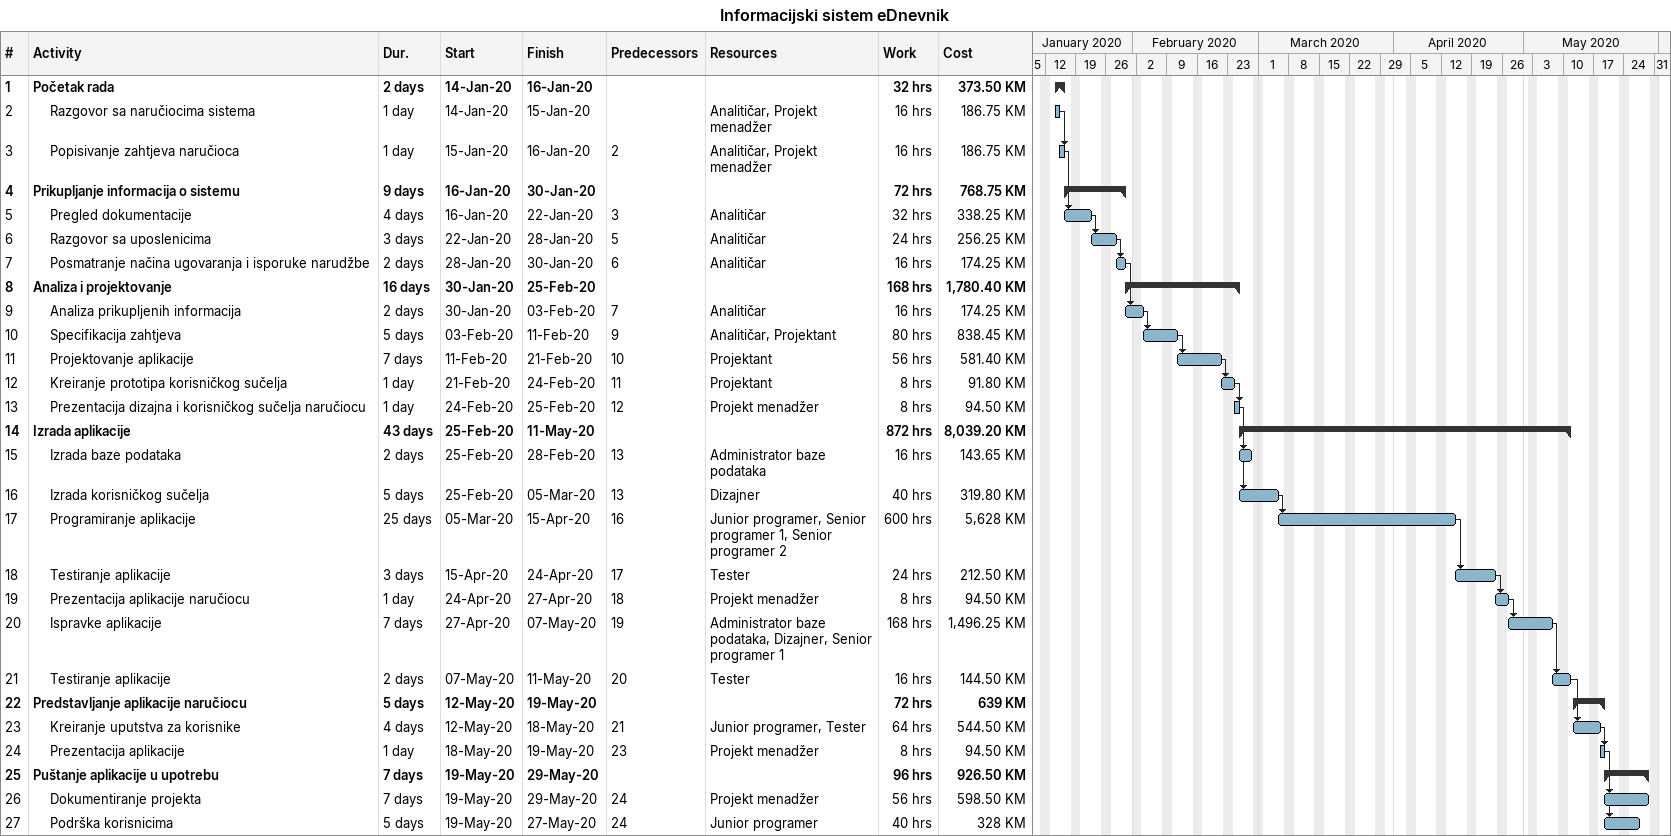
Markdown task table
Informacijski sistem eDnevnik

| ID | Level | Task | Duration | Start | Finish | Predecessors | Resources | Work (h) | Cost (KM) |
|---|---|---|---|---|---|---|---|---|---|
| 1 | 1 | **Početak rada** | 2d | 2020-01-14 | 2020-01-16 |  |  | 32 | 373.50 |
| 2 | 2 | Razgovor sa naručiocima sistema | 1d | 2020-01-14 | 2020-01-15 |  | Analitičar, Projekt menadžer | 16 | 186.75 |
| 3 | 2 | Popisivanje zahtjeva naručioca | 1d | 2020-01-15 | 2020-01-16 | 2 | Analitičar, Projekt menadžer | 16 | 186.75 |
| 4 | 1 | **Prikupljanje informacija o sistemu** | 9d | 2020-01-16 | 2020-01-30 |  |  | 72 | 768.75 |
| 5 | 2 | Pregled dokumentacije | 4d | 2020-01-16 | 2020-01-22 | 3 | Analitičar | 32 | 338.25 |
| 6 | 2 | Razgovor sa uposlenicima | 3d | 2020-01-22 | 2020-01-28 | 5 | Analitičar | 24 | 256.25 |
| 7 | 2 | Posmatranje načina ugovaranja i isporuke narudžbe | 2d | 2020-01-28 | 2020-01-30 | 6 | Analitičar | 16 | 174.25 |
| 8 | 1 | **Analiza i projektovanje** | 16d | 2020-01-30 | 2020-02-25 |  |  | 168 | 1780.40 |
| 9 | 2 | Analiza prikupljenih informacija | 2d | 2020-01-30 | 2020-02-03 | 7 | Analitičar | 16 | 174.25 |
| 10 | 2 | Specifikacija zahtjeva | 5d | 2020-02-03 | 2020-02-11 | 9 | Analitičar, Projektant | 80 | 838.45 |
| 11 | 2 | Projektovanje aplikacije | 7d | 2020-02-11 | 2020-02-21 | 10 | Projektant | 56 | 581.40 |
| 12 | 2 | Kreiranje prototipa korisničkog sučelja | 1d | 2020-02-21 | 2020-02-24 | 11 | Projektant | 8 | 91.80 |
| 13 | 2 | Prezentacija dizajna i korisničkog sučelja naručiocu | 1d | 2020-02-24 | 2020-02-25 | 12 | Projekt menadžer | 8 | 94.50 |
| 14 | 1 | **Izrada aplikacije** | 43d | 2020-02-25 | 2020-05-11 |  |  | 872 | 8039.20 |
| 15 | 2 | Izrada baze podataka | 2d | 2020-02-25 | 2020-02-28 | 13 | Administrator baze podataka | 16 | 143.65 |
| 16 | 2 | Izrada korisničkog sučelja | 5d | 2020-02-25 | 2020-03-05 | 13 | Dizajner | 40 | 319.80 |
| 17 | 2 | Programiranje aplikacije | 25d | 2020-03-05 | 2020-04-15 | 16 | Junior programer, Senior programer 1, Senior programer 2 | 600 | 5628 |
| 18 | 2 | Testiranje aplikacije | 3d | 2020-04-15 | 2020-04-24 | 17 | Tester | 24 | 212.50 |
| 19 | 2 | Prezentacija aplikacije naručiocu | 1d | 2020-04-24 | 2020-04-27 | 18 | Projekt menadžer | 8 | 94.50 |
| 20 | 2 | Ispravke aplikacije | 7d | 2020-04-27 | 2020-05-07 | 19 | Administrator baze podataka, Dizajner, Senior programer 1 | 168 | 1496.25 |
| 21 | 2 | Testiranje aplikacije | 2d | 2020-05-07 | 2020-05-11 | 20 | Tester | 16 | 144.50 |
| 22 | 1 | **Predstavljanje aplikacije naručiocu** | 5d | 2020-05-12 | 2020-05-19 |  |  | 72 | 639 |
| 23 | 2 | Kreiranje uputstva za korisnike | 4d | 2020-05-12 | 2020-05-18 | 21 | Junior programer, Tester | 64 | 544.50 |
| 24 | 2 | Prezentacija aplikacije | 1d | 2020-05-18 | 2020-05-19 | 23 | Projekt menadžer | 8 | 94.50 |
| 25 | 1 | **Puštanje aplikacije u upotrebu** | 7d | 2020-05-19 | 2020-05-29 |  |  | 96 | 926.50 |
| 26 | 2 | Dokumentiranje projekta | 7d | 2020-05-19 | 2020-05-29 | 24 | Projekt menadžer | 56 | 598.50 |
| 27 | 2 | Podrška korisnicima | 5d | 2020-05-19 | 2020-05-27 | 24 | Junior programer | 40 | 328 |
